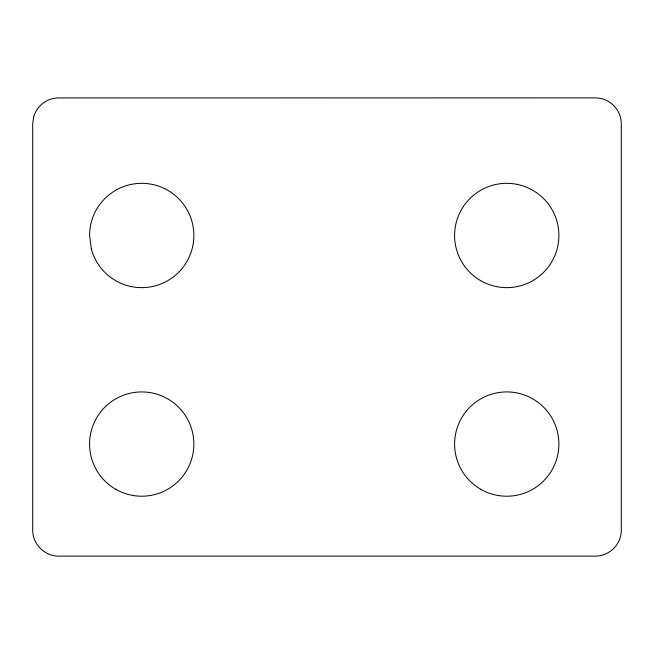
<?xml version="1.0" encoding="UTF-8"?>
<svg xmlns="http://www.w3.org/2000/svg" width="654" height="654" viewBox="0 0 654 654"><rect width="100%" height="100%" fill="white"/><g stroke="black" fill="none" stroke-linecap="round" stroke-linejoin="round"><path stroke-width="0.98" d="M33.591 117.205L32.7 123.958L32.7 530.042C32.447 544.022 44.791 556.366 58.77 556.113L595.23 556.113A26.07 26.07 0 0 0 621.3 530.042L621.3 123.958A26.07 26.07 0 0 0 595.23 97.887L58.77 97.928C47.268 97.699 36.444 106.095 33.591 117.205M91.339 248.978L89.565 235.481A52.148 52.148 0 0 1 163.753 188.213A52.148 52.148 0 0 1 175.231 275.424A52.148 52.148 0 0 1 91.339 248.978M115.644 489.225A52.148 52.148 0 0 0 193.862 444.066A52.148 52.148 0 0 0 115.644 398.907A52.148 52.148 0 0 0 115.644 489.225M480.665 489.225A52.148 52.148 0 0 0 558.892 444.066A52.148 52.148 0 0 0 480.665 398.907A52.148 52.148 0 0 0 480.665 489.225M480.665 280.64A52.148 52.148 0 0 0 558.892 235.481A52.148 52.148 0 0 0 480.665 190.314A52.148 52.148 0 0 0 480.665 280.64"/></g></svg>
